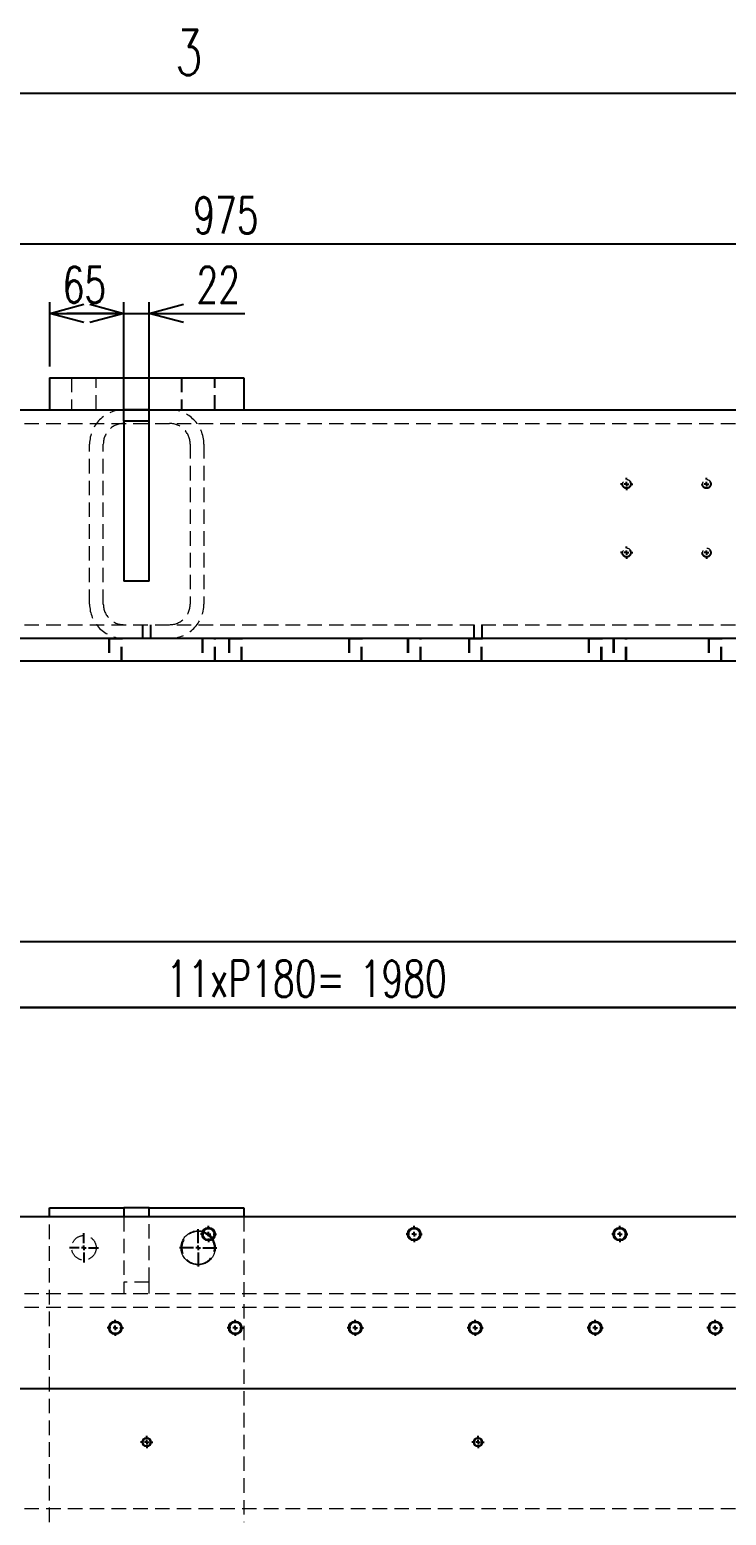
# Model space of a CAD drawing. Header units: millimetres. Extents: x 30 to 8380, y 30 to 5898.
# Drawn here: x 5603 to 6213, y 4584 to 5883 of the extents above; entities that cross this region are included whole.
import ezdxf

# ---------------------------------------------------------------- set-up
doc = ezdxf.new("R2010")
doc.units = ezdxf.units.MM
doc.header["$LTSCALE"] = 10
doc.linetypes.add('HIDDEN', pattern=[1.905, 1.27, -0.635])
doc.layers.add('FORMAT', color=7, linetype='Continuous')
doc.styles.add('SLDTEXTSTYLE0', font='TXT', dxfattribs={"width": 0.7, "bigfont": 'bigfont'})
doc.dimstyles.new('SLDDIMSTYLE2', dxfattribs={"dimtxt": 36.380208, "dimasz": 30, "dimexe": 0, "dimexo": 0.0625, "dimgap": 9.095052, "dimtad": 3, "dimrnd": 1e-09, "dimzin": 12, "dimdsep": 46, "dimtxsty": 'SLDTEXTSTYLE0', "dimblk1": 'OPEN30', "dimblk2": 'OPEN30', "dimsah": 1, "dimcen": 0.09, "dimadec": 0, "dimazin": 3, "dimtfac": 1, "dimtdec": 3, "dimtmove": 0, "dimatfit": 0, "dimldrblk": 'OPEN30', "dimfxl": 1, "dimfrac": 2, "dimtolj": 1, "dimtzin": 12, "dimarcsym": 0})
doc.dimstyles.new('SLDDIMSTYLE3', dxfattribs={"dimtxt": 36.380208, "dimasz": 30, "dimexe": 0, "dimexo": 0.0625, "dimgap": 9.095052, "dimtad": 3, "dimrnd": 1e-09, "dimzin": 12, "dimdsep": 46, "dimtxsty": 'SLDTEXTSTYLE0', "dimblk1": 'OPEN30', "dimblk2": 'OPEN30', "dimsah": 1, "dimcen": 0.09, "dimadec": 0, "dimazin": 3, "dimtfac": 1, "dimtdec": 3, "dimtofl": 0, "dimtmove": 0, "dimatfit": 3, "dimldrblk": 'OPEN30', "dimfxl": 1, "dimfrac": 2, "dimtolj": 1, "dimtzin": 12, "dimarcsym": 0})

# ---------------------------------------------------------------- blocks, each defined once
blk = doc.blocks.new('_Open30')
at = {"color": 0, "linetype": 'ByBlock', "lineweight": -2}
for p, q in [((-1, 0.267949), (0, 0)), ((0, 0), (-1, -0.267949)), ((0, 0), (-1, 0))]:
    blk.add_line(p, q, dxfattribs=at)
blk = doc.blocks.new('_D_33')
at = {"layer": 'FORMAT', "transparency": 16777216}
for p, q in [((2950.5, 4854.6), (2950.5, 5095.1)), ((7510.5, 4854.6), (7510.5, 5095.1)), ((7510.5, 5085.1), (2950.5, 5085.1))]:
    blk.add_line(p, q, dxfattribs=at)
at = {"layer": 'FORMAT', "transparency": 16777216, "xscale": 30, "yscale": 30, "rotation": 180}
blk.add_blockref('_Open30', (2950.5, 5085.1, 104), dxfattribs=at)
at = {"layer": 'FORMAT', "transparency": 16777216, "xscale": 30, "yscale": 30}
blk.add_blockref('_Open30', (7510.5, 5085.1, 104), dxfattribs=at)
at = {"layer": 'FORMAT', "transparency": 16777216, "insert": (5188.1, 5126), "char_height": 31.75, "attachment_point": 1, "style": 'SLDTEXTSTYLE0'}
blk.add_mtext('4560', dxfattribs=at)
blk = doc.blocks.new('_D_34')
at = {"layer": 'FORMAT', "transparency": 16777216}
for p, q in [((4859.6, 4823.6), (4859.6, 5037.9)), ((6839.6, 4823.6), (6839.6, 5037.9)), ((6839.6, 5027.9), (4859.6, 5027.9))]:
    blk.add_line(p, q, dxfattribs=at)
at = {"layer": 'FORMAT', "transparency": 16777216, "xscale": 30, "yscale": 30, "rotation": 180}
blk.add_blockref('_Open30', (4859.6, 5027.9, 104), dxfattribs=at)
at = {"layer": 'FORMAT', "transparency": 16777216, "xscale": 30, "yscale": 30}
blk.add_blockref('_Open30', (6839.6, 5027.9, 104), dxfattribs=at)
at = {"layer": 'FORMAT', "transparency": 16777216, "char_height": 31.75, "attachment_point": 1, "style": 'SLDTEXTSTYLE0'}
for s, insert in [('11xP180=', (5722.6, 5068.8)), ('1980', (5891.9, 5068.8))]:
    blk.add_mtext(s, dxfattribs=dict(at, insert=insert))
blk = doc.blocks.new('_D_36')
at = {"layer": 'FORMAT', "transparency": 16777216}
for p, q in [((4859.6, 4846.7), (4859.6, 5037.9)), ((6839.6, 4839.6), (6839.6, 5037.9)), ((4859.6, 5027.9), (6839.6, 5027.9))]:
    blk.add_line(p, q, dxfattribs=at)
at = {"layer": 'FORMAT', "transparency": 16777216, "xscale": 30, "yscale": 30, "rotation": 180}
blk.add_blockref('_Open30', (4859.6, 5027.9, 104), dxfattribs=at)
at = {"layer": 'FORMAT', "transparency": 16777216, "xscale": 30, "yscale": 30}
blk.add_blockref('_Open30', (6839.6, 5027.9, 104), dxfattribs=at)
at = {"layer": 'FORMAT', "transparency": 16777216, "char_height": 31.75, "attachment_point": 1, "style": 'SLDTEXTSTYLE0'}
for s, insert in [('11xP180=', (5722.6, 5068.8)), ('1980', (5891.9, 5068.8))]:
    blk.add_mtext(s, dxfattribs=dict(at, insert=insert))
blk = doc.blocks.new('SW_CENTERMARKSYMBOL_26')
at = {"layer": 'FORMAT', "color": 0}
for p, q in [((-1084, 0), (-1087.1, 0)), ((-1080, 0), (-1082, 0)), ((-1080, 4), (-1080, 7.1)), ((-1080, 0), (-1080, 2)), ((-1080, 0), (-1080, -2)), ((-1080, 0), (-1078, 0)), ((-1076, 0), (-1072.9, 0)), ((-904, 0), (-907.1, 0)), ((-900, 0), (-902, 0)), ((-900, 4), (-900, 7.1)), ((-900, 0), (-900, 2)), ((-900, 0), (-900, -2)), ((-900, 0), (-898, 0)), ((-896, 0), (-892.9, 0)), ((-724, 0), (-727.1, 0)), ((-720, 0), (-722, 0)), ((-720, 4), (-720, 7.1)), ((-720, 0), (-720, 2)), ((-720, 0), (-720, -2)), ((-720, 0), (-718, 0)), ((-716, 0), (-712.9, 0)), ((-1080, -4), (-1080, -7.1)), ((-900, -4), (-900, -7.1)), ((-720, -4), (-720, -7.1))]:
    blk.add_line(p, q, dxfattribs=at)
blk = doc.blocks.new('SW_CENTERMARKSYMBOL_27')
at = {"layer": 'FORMAT', "color": 0}
for p, q in [((-1785, 1004), (-1785, 1007.1)), ((-1785, 1000), (-1785, 1002)), ((-1680, 1004), (-1680, 1007.1)), ((-1680, 1000), (-1680, 1002)), ((-1575, 1004), (-1575, 1007.1)), ((-1575, 1000), (-1575, 1002)), ((-1470, 1004), (-1470, 1007.1)), ((-1470, 1000), (-1470, 1002)), ((-1365, 1004), (-1365, 1007.1)), ((-1365, 1000), (-1365, 1002)), ((-1260, 1004), (-1260, 1007.1)), ((-1260, 1000), (-1260, 1002)), ((-1789, 1000), (-1792.1, 1000)), ((-1785, 1000), (-1787, 1000)), ((-1785, 1000), (-1785, 998)), ((-1785, 1000), (-1783, 1000)), ((-1785, 996), (-1785, 992.9)), ((-1781, 1000), (-1777.9, 1000)), ((-1684, 1000), (-1687.1, 1000)), ((-1680, 1000), (-1682, 1000)), ((-1680, 1000), (-1680, 998)), ((-1680, 1000), (-1678, 1000)), ((-1680, 996), (-1680, 992.9)), ((-1676, 1000), (-1672.9, 1000)), ((-1579, 1000), (-1582.1, 1000)), ((-1575, 1000), (-1577, 1000)), ((-1575, 1000), (-1575, 998)), ((-1575, 1000), (-1573, 1000)), ((-1575, 996), (-1575, 992.9)), ((-1571, 1000), (-1567.9, 1000)), ((-1474, 1000), (-1477.1, 1000)), ((-1470, 1000), (-1472, 1000)), ((-1470, 1000), (-1470, 998)), ((-1470, 1000), (-1468, 1000)), ((-1470, 996), (-1470, 992.9)), ((-1466, 1000), (-1462.9, 1000)), ((-1369, 1000), (-1372.1, 1000)), ((-1365, 1000), (-1367, 1000)), ((-1365, 1000), (-1365, 998)), ((-1365, 1000), (-1363, 1000)), ((-1365, 996), (-1365, 992.9)), ((-1361, 1000), (-1357.9, 1000)), ((-1264, 1000), (-1267.1, 1000)), ((-1260, 1000), (-1262, 1000)), ((-1260, 1000), (-1260, 998)), ((-1260, 1000), (-1258, 1000)), ((-1260, 996), (-1260, 992.9)), ((-1256, 1000), (-1252.9, 1000))]:
    blk.add_line(p, q, dxfattribs=at)
blk = doc.blocks.new('SW_CENTERMARKSYMBOL_28')
at = {"layer": 'FORMAT', "color": 0}
for p, q in [((-1744, 800), (-1745.4, 800)), ((-1740, 800), (-1742, 800)), ((-1740, 804), (-1740, 805.4)), ((-1740, 800), (-1740, 802)), ((-1740, 800), (-1740, 798)), ((-1740, 800), (-1738, 800)), ((-1740, 796), (-1740, 794.6)), ((-1736, 800), (-1734.6, 800)), ((-1454, 800), (-1455.4, 800)), ((-1450, 800), (-1452, 800)), ((-1450, 804), (-1450, 805.4)), ((-1450, 800), (-1450, 802)), ((-1450, 800), (-1450, 798)), ((-1450, 800), (-1448, 800)), ((-1450, 796), (-1450, 794.6)), ((-1446, 800), (-1444.6, 800))]:
    blk.add_line(p, q, dxfattribs=at)
blk = doc.blocks.new('SW_CENTERMARKSYMBOL_30')
at = {"layer": 'FORMAT', "color": 0}
for p, q in [((1740, 4), (1740, 16.25)), ((1736, 0), (1723.75, 0)), ((1740, 0), (1738, 0)), ((1740, 0), (1740, 2)), ((1740, 0), (1740, -2)), ((1740, 0), (1742, 0)), ((1744, 0), (1756.25, 0)), ((1740, -4), (1740, -16.25))]:
    blk.add_line(p, q, dxfattribs=at)
blk = doc.blocks.new('SW_CENTERMARKSYMBOL_50')
at = {"layer": 'FORMAT', "color": 0}
for p, q in [((-4, 0), (-12.75, 0)), ((0, 0), (-2, 0)), ((0, 4), (0, 12.75)), ((0, 0), (0, 2)), ((0, 0), (0, -2)), ((0, 0), (2, 0)), ((4, 0), (12.75, 0)), ((0, -4), (0, -12.75))]:
    blk.add_line(p, q, dxfattribs=at)
blk = doc.blocks.new('_D_143')
at = {"layer": 'FORMAT', "transparency": 16777216}
for p, q in [((5290.5, 5516.9), (5290.5, 5705.7)), ((6265.5, 5516.9), (6265.5, 5705.7)), ((5290.5, 5695.7), (6265.5, 5695.7))]:
    blk.add_line(p, q, dxfattribs=at)
at = {"layer": 'FORMAT', "transparency": 16777216, "xscale": 30, "yscale": 30, "rotation": 180}
blk.add_blockref('_Open30', (5290.5, 5695.7, 530), dxfattribs=at)
at = {"layer": 'FORMAT', "transparency": 16777216, "xscale": 30, "yscale": 30}
blk.add_blockref('_Open30', (6265.5, 5695.7, 530), dxfattribs=at)
at = {"layer": 'FORMAT', "transparency": 16777216, "insert": (5746.2, 5736.6), "char_height": 31.75, "attachment_point": 1, "style": 'SLDTEXTSTYLE0'}
blk.add_mtext('975', dxfattribs=at)
blk = doc.blocks.new('_D_162')
at = {"layer": 'FORMAT', "transparency": 16777216}
for p, q in [((5620.5, 5588.6), (5620.5, 5644.9)), ((5685.5, 5550.6), (5685.5, 5644.9)), ((5620.5, 5634.9), (5685.5, 5634.9))]:
    blk.add_line(p, q, dxfattribs=at)
at = {"layer": 'FORMAT', "transparency": 16777216, "xscale": 30, "yscale": 30, "rotation": 180}
blk.add_blockref('_Open30', (5620.5, 5634.9, 530), dxfattribs=at)
at = {"layer": 'FORMAT', "transparency": 16777216, "xscale": 30, "yscale": 30}
blk.add_blockref('_Open30', (5685.5, 5634.9, 530), dxfattribs=at)
at = {"layer": 'FORMAT', "transparency": 16777216, "insert": (5631.8, 5675.8), "char_height": 31.75, "attachment_point": 1, "style": 'SLDTEXTSTYLE0'}
blk.add_mtext('65', dxfattribs=at)
blk = doc.blocks.new('_D_163')
at = {"layer": 'FORMAT', "transparency": 16777216}
for p, q in [((5685.5, 5550.6), (5685.5, 5644.9)), ((5707.5, 5550.6), (5707.5, 5644.9)), ((5685.5, 5634.9), (5635.5, 5634.9)), ((5685.5, 5634.9), (5707.5, 5634.9)), ((5707.5, 5634.9), (5791.3, 5634.9))]:
    blk.add_line(p, q, dxfattribs=at)
at = {"layer": 'FORMAT', "transparency": 16777216, "xscale": 30, "yscale": 30}
blk.add_blockref('_Open30', (5685.5, 5634.9, 530), dxfattribs=at)
at = {"layer": 'FORMAT', "transparency": 16777216, "xscale": 30, "yscale": 30, "rotation": 180}
blk.add_blockref('_Open30', (5707.5, 5634.9, 530), dxfattribs=at)
at = {"layer": 'FORMAT', "transparency": 16777216, "insert": (5749, 5675.8), "char_height": 31.75, "attachment_point": 1, "style": 'SLDTEXTSTYLE0'}
blk.add_mtext('22', dxfattribs=at)
blk = doc.blocks.new('SW_CENTERMARKSYMBOL_114')
at = {"layer": 'FORMAT', "color": 0}
for p, q in [((2925, 64), (2925, 65.4)), ((2925, 60), (2923, 60)), ((2925, 60), (2925, 62)), ((2925, 60), (2925, 58)), ((2925, 60), (2927, 60)), ((2925, 0), (2923, 0)), ((2925, 0), (2925, 2)), ((2925, 0), (2925, -2)), ((2925, 0), (2927, 0)), ((2925, -4), (2925, -5.4))]:
    blk.add_line(p, q, dxfattribs=at)
blk = doc.blocks.new('SW_CENTERMARKSYMBOL_128')
at = {"layer": 'FORMAT', "color": 0}
for p, q in [((-4, 0), (-5.4, 0)), ((0, 0), (-2, 0)), ((0, 4), (0, 5.4)), ((0, 0), (0, 2)), ((0, 0), (0, -2)), ((0, 0), (2, 0)), ((4, 0), (5.4, 0)), ((0, -4), (0, -5.4))]:
    blk.add_line(p, q, dxfattribs=at)
blk = doc.blocks.new('SW_CENTERMARKSYMBOL_129')
at = {"layer": 'FORMAT', "color": 0}
for p, q in [((-4, 0), (-5.4, 0)), ((0, 0), (-2, 0)), ((0, 4), (0, 5.4)), ((0, 0), (0, 2)), ((0, 0), (0, -2)), ((0, 0), (2, 0)), ((4, 0), (5.4, 0)), ((0, -4), (0, -5.4))]:
    blk.add_line(p, q, dxfattribs=at)

msp = doc.modelspace()

# ---------------------------------------------------------------- linework, layer by layer
at = {"color": 7, "linetype": 'Continuous', "lineweight": 25}
for p, q in [((5620.4504656, 5578.6413512), (5790.4504656, 5578.6413512)), ((5620.4504656, 5578.6413512), (5620.4504656, 5550.6413512)), ((5790.4504656, 5578.6413512), (5790.4504656, 5550.6413512)), ((4920.4504656, 5550.6413512), (5620.4504656, 5550.6413512)), ((5620.4504656, 5550.6413512), (5790.4504656, 5550.6413512)), ((5707.4504656, 5550.6413512), (5685.4504656, 5550.6413512)), ((5685.4504656, 5540.6413512), (5685.4504656, 5550.6413512)), ((5707.4504656, 5540.6413512), (5707.4504656, 5550.6413512)), ((5790.4504656, 5550.6413512), (6490.4504656, 5550.6413512)), ((5707.4504656, 5540.6413512), (5685.4504656, 5540.6413512)), ((5685.4504656, 5540.6413512), (5685.4504656, 5400.6413512)), ((5707.4504656, 5400.6413512), (5707.4504656, 5540.6413512)), ((5707.4504656, 5400.6413512), (5685.4504656, 5400.6413512)), ((7510.4504656, 5350.6413512), (2950.4504656, 5350.6413512)), ((5672.8563512, 5350.6423512), (5683.0445799, 5350.6423512)), ((5777.8563512, 5350.6423512), (5788.0445799, 5350.6423512)), ((5882.8563512, 5350.6423512), (5893.0445799, 5350.6423512)), ((5987.8563512, 5350.6423512), (5998.0445799, 5350.6423512)), ((6092.8563512, 5350.6423512), (6103.0445799, 5350.6423512)), ((6197.8563512, 5350.6423512), (6208.0445799, 5350.6423512)), ((7510.4504656, 5330.6413512), (2950.4504656, 5330.6413512)), ((5620.4504656, 4852.556466), (5685.4504656, 4852.556466)), ((5620.4504656, 4844.556466), (5620.4504656, 4852.556466)), ((5685.4504656, 4852.556466), (5685.4504656, 4844.556466)), ((5707.4504656, 4852.556466), (5685.4504656, 4852.556466)), ((5707.4504656, 4852.556466), (5790.4504656, 4852.556466)), ((5707.4504656, 4844.556466), (5707.4504656, 4852.556466)), ((5790.4504656, 4852.556466), (5790.4504656, 4844.556466)), ((7510.4504656, 4844.556466), (2950.4504656, 4844.556466)), ((2950.4504656, 4694.556466), (7510.4504656, 4694.556466))]:
    msp.add_line(p, q, dxfattribs=at)
at = {"color": 7, "linetype": 'HIDDEN', "lineweight": 18}
for p, q in [((5639.7004656, 5578.6413512), (5639.7004656, 5550.6413512)), ((5661.2004656, 5550.6413512), (5661.2004656, 5578.6413512)), ((5735.4504656, 5578.6413512), (5735.4504656, 5550.6413512)), ((5736.2004656, 5578.6413512), (5736.2004656, 5550.6413512)), ((5764.7004656, 5550.6413512), (5764.7004656, 5578.6413512)), ((5765.4504656, 5550.6413512), (5765.4504656, 5578.6413512)), ((2950.4504656, 5538.6413512), (7530.4504656, 5538.6413512)), ((5655.4504656, 5380.6413512), (5655.4504656, 5520.6413512)), ((5667.4504656, 5380.6413512), (5667.4504656, 5520.6413512)), ((5743.4504656, 5520.6413512), (5743.4504656, 5380.6413512)), ((5755.4504656, 5520.6413512), (5755.4504656, 5380.6413512)), ((2950.4504656, 5362.6413512), (7530.4504656, 5362.6413512)), ((5701.4504656, 5362.6413512), (5701.4504656, 5350.6413512)), ((5702.0504656, 5362.6413512), (5702.0504656, 5350.6413512)), ((5708.8504656, 5350.6413512), (5708.8504656, 5362.6413512)), ((5709.4504656, 5350.6413512), (5709.4504656, 5362.6413512)), ((5991.4504656, 5362.6413512), (5991.4504656, 5350.6413512)), ((5992.0504656, 5362.6413512), (5992.0504656, 5350.6413512)), ((5998.8504656, 5350.6413512), (5998.8504656, 5362.6413512)), ((5999.4504656, 5350.6413512), (5999.4504656, 5362.6413512)), ((5671.9504656, 5350.6413512), (5671.9504656, 5330.6413512)), ((5672.8563512, 5350.6423512), (5672.8504656, 5350.6423512)), ((5672.8504656, 5350.6423512), (5672.8504656, 5350.6413512)), ((5672.8504656, 5350.6413512), (5672.8504656, 5330.6413512)), ((5683.0504656, 5350.6423512), (5683.0445799, 5350.6423512)), ((5683.0504656, 5350.6413512), (5683.0504656, 5350.6423512)), ((5683.0504656, 5330.6413512), (5683.0504656, 5350.6413512)), ((5683.9504656, 5330.6413512), (5683.9504656, 5350.6413512)), ((5753.5504656, 5350.6413512), (5753.5504656, 5330.6413512)), ((5754.4504656, 5350.6413512), (5754.4504656, 5330.6413512)), ((5764.6504656, 5330.6413512), (5764.6504656, 5350.6413512)), ((5765.5504656, 5330.6413512), (5765.5504656, 5350.6413512)), ((5776.9504656, 5350.6413512), (5776.9504656, 5330.6413512)), ((5777.8563512, 5350.6423512), (5777.8504656, 5350.6423512)), ((5777.8504656, 5350.6423512), (5777.8504656, 5350.6413512)), ((5777.8504656, 5350.6413512), (5777.8504656, 5330.6413512)), ((5788.0504656, 5350.6423512), (5788.0445799, 5350.6423512)), ((5788.0504656, 5350.6413512), (5788.0504656, 5350.6423512)), ((5788.0504656, 5330.6413512), (5788.0504656, 5350.6413512)), ((5788.9504656, 5330.6413512), (5788.9504656, 5350.6413512)), ((5881.9504656, 5350.6413512), (5881.9504656, 5330.6413512)), ((5882.8563512, 5350.6423512), (5882.8504656, 5350.6423512)), ((5882.8504656, 5350.6423512), (5882.8504656, 5350.6413512)), ((5882.8504656, 5350.6413512), (5882.8504656, 5330.6413512)), ((5893.0504656, 5350.6423512), (5893.0445799, 5350.6423512)), ((5893.0504656, 5350.6413512), (5893.0504656, 5350.6423512)), ((5893.0504656, 5330.6413512), (5893.0504656, 5350.6413512)), ((5893.9504656, 5330.6413512), (5893.9504656, 5350.6413512)), ((5933.5504656, 5350.6413512), (5933.5504656, 5330.6413512)), ((5934.4504656, 5350.6413512), (5934.4504656, 5330.6413512)), ((5944.6504656, 5330.6413512), (5944.6504656, 5350.6413512)), ((5945.5504656, 5330.6413512), (5945.5504656, 5350.6413512)), ((5986.9504656, 5350.6413512), (5986.9504656, 5330.6413512)), ((5987.8563512, 5350.6423512), (5987.8504656, 5350.6423512)), ((5987.8504656, 5350.6423512), (5987.8504656, 5350.6413512)), ((5987.8504656, 5350.6413512), (5987.8504656, 5330.6413512)), ((5998.0504656, 5350.6423512), (5998.0445799, 5350.6423512)), ((5998.0504656, 5350.6413512), (5998.0504656, 5350.6423512)), ((5998.0504656, 5330.6413512), (5998.0504656, 5350.6413512)), ((5998.9504656, 5330.6413512), (5998.9504656, 5350.6413512)), ((6091.9504656, 5350.6413512), (6091.9504656, 5330.6413512)), ((6092.8563512, 5350.6423512), (6092.8504656, 5350.6423512)), ((6092.8504656, 5350.6423512), (6092.8504656, 5350.6413512)), ((6092.8504656, 5350.6413512), (6092.8504656, 5330.6413512)), ((6103.0504656, 5350.6423512), (6103.0445799, 5350.6423512)), ((6103.0504656, 5350.6413512), (6103.0504656, 5350.6423512)), ((6103.0504656, 5330.6413512), (6103.0504656, 5350.6413512)), ((6103.9504656, 5330.6413512), (6103.9504656, 5350.6413512)), ((6113.5504656, 5350.6413512), (6113.5504656, 5330.6413512)), ((6114.4504656, 5350.6413512), (6114.4504656, 5330.6413512)), ((6124.6504656, 5330.6413512), (6124.6504656, 5350.6413512)), ((6125.5504656, 5330.6413512), (6125.5504656, 5350.6413512)), ((6196.9504656, 5350.6413512), (6196.9504656, 5330.6413512)), ((6197.8563512, 5350.6423512), (6197.8504656, 5350.6423512)), ((6197.8504656, 5350.6423512), (6197.8504656, 5350.6413512)), ((6197.8504656, 5350.6413512), (6197.8504656, 5330.6413512)), ((6208.0504656, 5350.6423512), (6208.0445799, 5350.6423512)), ((6208.0504656, 5350.6413512), (6208.0504656, 5350.6423512)), ((6208.0504656, 5330.6413512), (6208.0504656, 5350.6413512)), ((6208.9504656, 5330.6413512), (6208.9504656, 5350.6413512)), ((5620.4504656, 4577.556466), (5620.4504656, 4844.556466)), ((5685.4504656, 4844.556466), (5685.4504656, 4787.556466)), ((5707.4504656, 4787.556466), (5707.4504656, 4844.556466)), ((5790.4504656, 4844.556466), (5790.4504656, 4577.556466)), ((5765.4504656, 4817.556466), (5765.2746719, 4815.2667267)), ((5707.4504656, 4787.556466), (5685.4504656, 4787.556466)), ((5685.4504656, 4787.556466), (5685.4504656, 4777.556466)), ((5707.4504656, 4777.556466), (5707.4504656, 4787.556466)), ((2950.4504656, 4777.556466), (7510.4504656, 4777.556466)), ((2950.4504656, 4765.556466), (7530.4504656, 4765.556466)), ((2950.4504656, 4589.556466), (7530.4504656, 4589.556466))]:
    msp.add_line(p, q, dxfattribs=at)
at = {"color": 7, "linetype": 'Continuous', "lineweight": 18}
msp.add_line((5754.9958819, 4831.851192), (5755.5207188, 4831.6735667), dxfattribs=at)
at = {"color": 7, "linetype": 'HIDDEN', "lineweight": 18}
for centre, radius in [((6125.4504656, 5485.6413512), 4), ((6125.4504656, 5485.6413512), 3.4), ((6195.4504656, 5485.6413512), 4), ((6195.4504656, 5485.6413512), 3.4), ((6125.4504656, 5425.6413512), 4), ((6125.4504656, 5425.6413512), 3.4), ((6195.4504656, 5425.6413512), 4), ((6195.4504656, 5425.6413512), 3.4), ((5650.4504656, 4817.556466), 10.75)]:
    msp.add_circle(centre, radius, dxfattribs=at)
at = {"color": 7, "linetype": 'Continuous', "lineweight": 18}
for centre, radius in [((5759.5504656, 4829.556466), 6), ((5939.5504656, 4829.556466), 6), ((6119.5504656, 4829.556466), 6), ((5677.9504656, 4747.556466), 6), ((5782.9504656, 4747.556466), 6), ((5887.9504656, 4747.556466), 6), ((5992.9504656, 4747.556466), 6), ((6097.9504656, 4747.556466), 6), ((6202.9504656, 4747.556466), 6), ((5705.4504656, 4647.556466), 4), ((5995.4504656, 4647.556466), 4)]:
    msp.add_circle(centre, radius, dxfattribs=at)
at = {"color": 7, "linetype": 'Continuous', "lineweight": 25}
for centre, radius in [((5759.5504656, 4829.556466), 5.1), ((5939.5504656, 4829.556466), 5.1), ((6119.5504656, 4829.556466), 5.1), ((5677.9504656, 4747.556466), 5.1), ((5782.9504656, 4747.556466), 5.1), ((5887.9504656, 4747.556466), 5.1), ((5992.9504656, 4747.556466), 5.1), ((6097.9504656, 4747.556466), 5.1), ((6202.9504656, 4747.556466), 5.1), ((5705.4504656, 4647.556466), 3.4), ((5995.4504656, 4647.556466), 3.4)]:
    msp.add_circle(centre, radius, dxfattribs=at)
at = {"color": 7, "linetype": 'HIDDEN', "lineweight": 18}
for centre, radius, start, end in [((5685.4504656, 5520.6413512), 30, 90, 180), ((5725.4504656, 5520.6413512), 30, 0, 90), ((5685.4504656, 5520.6413512), 18, 90, 180), ((5725.4504656, 5520.6413512), 18, 0, 90), ((5685.4504656, 5380.6413512), 30, 180, 270), ((5685.4504656, 5380.6413512), 18, 180, 270), ((5725.4504656, 5380.6413512), 30, 270, 0), ((5725.4504656, 5380.6413512), 18, 270, 0), ((5750.4504656, 4817.556466), 14.25, 72.6173230058, 270), ((5750.4504656, 4817.556466), 14.25, 270, 33.0341673272)]:
    msp.add_arc(centre, radius, start, end, dxfattribs=at)
at = {"color": 7, "linetype": 'Continuous', "lineweight": 25}
msp.add_arc((5750.4504656, 4817.556466), 14.25, 33.0341673272, 72.6173230058, dxfattribs=at)
at = {"color": 7, "linetype": 'Continuous', "lineweight": 18}
for points, knots in [([(5765.2711868, 4815.2667267), (5764.7514115, 4813.030657), (5763.8929489, 4810.9006684), (5762.719406, 4808.9266861), (5761.2582895, 4807.1549785), (5759.5438467, 4805.6270729), (5757.6162629, 4804.3787822), (5755.5207188, 4803.4393653), (5753.3063322, 4802.8308412), (5751.0250066, 4802.5674733), (5748.7302142, 4802.6554346), (5746.4757431, 4803.0926636), (5744.314436, 4803.8689117), (5742.2969523, 4804.9659846), (5740.4705801, 4806.3581677), (5738.8781279, 4808.0128293), (5737.5569215, 4809.8911858), (5736.5379288, 4811.9492099), (5735.8450342, 4814.1386634), (5735.4944786, 4816.4082272), (5735.4944786, 4818.7047048), (5735.8450342, 4820.9742686), (5736.5379288, 4823.1637221), (5737.5569215, 4825.2217462), (5738.8781279, 4827.1001026), (5740.4705801, 4828.7547643), (5742.2969523, 4830.1469474), (5744.314436, 4831.2440202), (5746.4757431, 4832.0202684), (5748.7302142, 4832.4574973), (5751.0250066, 4832.5454587), (5753.3063322, 4832.2820908), (5754.9958819, 4831.851192), (5754.4357031, 4832.0084153), (5754.9958819, 4831.851192)], [0, 0, 0, 0, 0.0314763644, 0.0629635823, 0.0944508002, 0.1259380182, 0.1574252361, 0.188912454, 0.2203996719, 0.2518868899, 0.2833741078, 0.3148613257, 0.3463485436, 0.3778357615, 0.4093229795, 0.4408101974, 0.4722974153, 0.5037846332, 0.5352718512, 0.5667590691, 0.598246287, 0.6297335049, 0.6612207229, 0.6927079408, 0.7241951587, 0.7556823766, 0.7871695945, 0.8186568125, 0.8501440304, 0.8816312483, 0.9131184662, 0.9446056842, 0.9760929021, 1, 1, 1, 1]), ([(5755.5198669, 4831.6735667), (5757.6162629, 4830.7341497), (5759.5438467, 4829.4858591), (5761.2582895, 4827.9579535), (5762.719406, 4826.1862459), (5762.9888639, 4825.7898472), (5762.8998178, 4825.922498), (5762.9888639, 4825.7898472)], [0, 0, 0, 0, 0.2376634709, 0.4752465246, 0.7128295784, 0.9504126322, 1, 1, 1, 1]), ([(5762.9871368, 4825.7898472), (5763.8929489, 4824.2122636), (5764.7514115, 4822.082275), (5765.2746719, 4819.8462052), (5765.4504656, 4817.556466), (5765.4167704, 4818.3228875), (5765.4504656, 4817.556466)], [0, 0, 0, 0, 0.2088906039, 0.4725937359, 0.736296868, 1, 1, 1, 1])]:
    msp.add_open_spline(points, degree=3, knots=knots, dxfattribs=at)
at = {"color": 7, "linetype": 'HIDDEN', "lineweight": 18}
for points in [[(5672.8504656, 4747.556466), (5672.8504656, 4747.6381392), (5672.8524287, 4747.7198367), (5672.8563512, 4747.8014129)], [(5777.8504656, 4747.556466), (5777.8504656, 4747.6381392), (5777.8524287, 4747.7198367), (5777.8563512, 4747.8014129)], [(5882.8504656, 4747.556466), (5882.8504656, 4747.6381392), (5882.8524287, 4747.7198367), (5882.8563512, 4747.8014129)], [(5987.8504656, 4747.556466), (5987.8504656, 4747.6381392), (5987.8524287, 4747.7198367), (5987.8563512, 4747.8014129)], [(6092.8504656, 4747.556466), (6092.8504656, 4747.6381392), (6092.8524287, 4747.7198367), (6092.8563512, 4747.8014129)], [(6197.8504656, 4747.556466), (6197.8504656, 4747.6381392), (6197.8524287, 4747.7198367), (6197.8563512, 4747.8014129)]]:
    msp.add_open_spline(points, degree=3, dxfattribs=at)
at = {"layer": 'FORMAT', "linetype": 'Continuous', "lineweight": 25}
msp.add_line((100, 5827.5), (8310, 5827.5), dxfattribs=at)

# ---------------------------------------------------------------- block references
at = {"layer": 'FORMAT'}
for name, p in [('SW_CENTERMARKSYMBOL_114', (3270.4504656, 5425.6413512)), ('SW_CENTERMARKSYMBOL_128', (6125.4504656, 5485.6413512)), ('SW_CENTERMARKSYMBOL_129', (6125.4504656, 5425.6413512)), ('SW_CENTERMARKSYMBOL_26', (6839.5504656, 4829.556466)), ('SW_CENTERMARKSYMBOL_30', (4010.4504656, 4817.556466)), ('SW_CENTERMARKSYMBOL_50', (5650.4504656, 4817.556466)), ('SW_CENTERMARKSYMBOL_27', (7462.9504656, 3747.556466)), ('SW_CENTERMARKSYMBOL_28', (7445.4504656, 3847.556466))]:
    msp.add_blockref(name, p, dxfattribs=at)

# ---------------------------------------------------------------- texts
at = {"layer": 'FORMAT', "insert": (5742.3079423, 5883.1015409), "char_height": 39.6875, "attachment_point": 2, "style": 'SLDTEXTSTYLE0'}
msp.add_mtext('3', dxfattribs=at)

# ---------------------------------------------------------------- dimensions: what is measured, and where the dimension line sits
at = {"layer": 'FORMAT'}
for base, p1, p2, dimstyle, picture, middle in [((6265.4504656, 5695.7216337), (5290.4504656, 5506.8913512), (6265.4504656, 5506.8913512), 'SLDDIMSTYLE3', '_D_143', (5777.9504656, 5695.7216337)), ((5685.4504656, 5634.8994282), (5620.4504656, 5578.6413512), (5685.4504656, 5540.6413512), 'SLDDIMSTYLE3', '_D_162', (5652.9504656, 5634.8994282)), ((5707.4504656, 5634.8994282), (5685.4504656, 5540.6413512), (5707.4504656, 5540.6413512), 'SLDDIMSTYLE2', '_D_163', (5770.1820538, 5634.8994282)), ((2950.4504656, 5085.0810051), (7510.4504656, 4844.556466), (2950.4504656, 4844.556466), 'SLDDIMSTYLE3', '_D_33', (5230.4504656, 5085.0810051))]:
    dim = msp.add_linear_dim(base=base, p1=p1, p2=p2, dimstyle=dimstyle, dxfattribs=at)
    dim.commit()
    dim.dimension.update_dxf_attribs({"geometry": picture, "text_midpoint": middle, "dimtype": 160})
for base, p1, p2, picture in [((4859.5504656, 5027.8726392), (6839.5504656, 4813.556466), (4859.5504656, 4813.556466), '_D_34'), ((6839.5504656, 5027.8726392), (4859.5504656, 4836.656466), (6839.5504656, 4829.556466), '_D_36')]:
    dim = msp.add_linear_dim(base=base, p1=p1, p2=p2, text='11xP180=<>', dimstyle='SLDDIMSTYLE3', dxfattribs=at)
    dim.commit()
    dim.dimension.update_dxf_attribs({"geometry": picture, "text_midpoint": (5849.5504656, 5027.8726392), "dimtype": 160})

doc.saveas('drawing.dxf')
